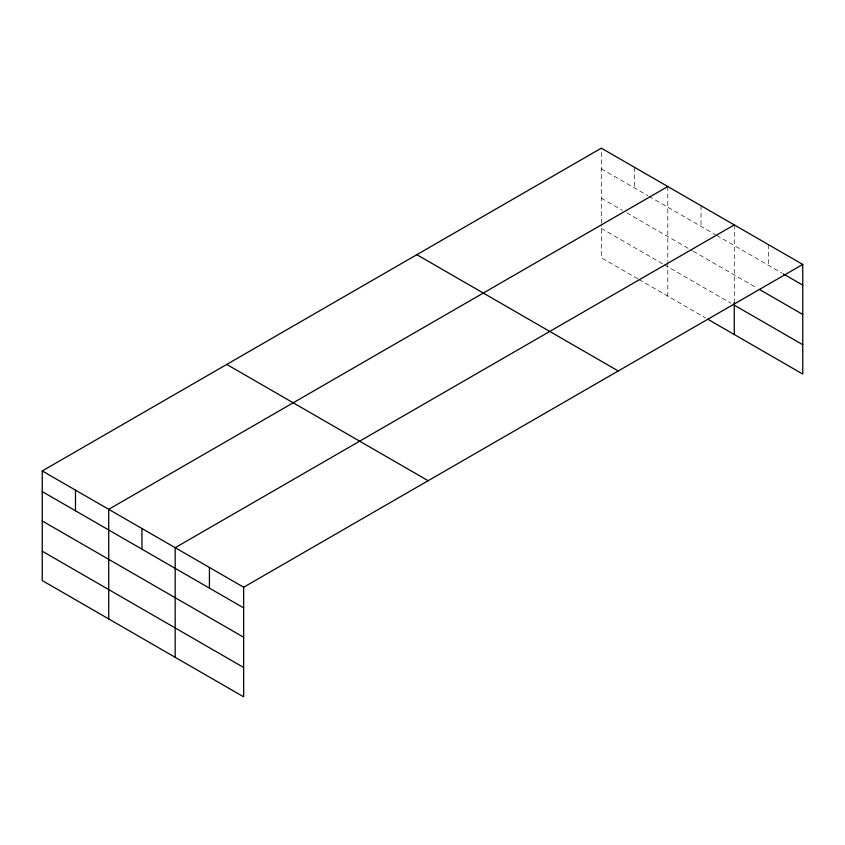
<?xml version="1.0" encoding="UTF-8"?>
<svg xmlns="http://www.w3.org/2000/svg" width="845" height="845" viewBox="0 0 845 845"><rect width="100%" height="100%" fill="white"/><g stroke="black" fill="none" stroke-linecap="round" stroke-linejoin="round"><path stroke-width="0.63" stroke-dasharray="4.22 3.17" d="M601.344 223.164L601.344 148.16M601.344 168.82L647.872 195.691M648.971 196.325L715.44 234.699M716.549 235.343L782.206 273.241M601.344 198.174L622.385 210.331M626.821 212.887L692.182 250.616M693.28 251.261L757.099 288.103M601.344 228.414L663.378 264.231M664.487 264.876L730.946 303.249M637.901 278.871L601.344 257.767L601.344 224.474M639.01 279.515L705.469 317.889M768.506 244.67L768.506 265.341M734.273 224.907L734.273 302.531M701.044 205.715L701.044 226.386M667.803 186.534L667.803 261.527M667.803 262.848L667.803 296.141M634.574 167.342L634.574 188.012"/><path stroke-width="1.27" d="M707.687 319.167L802.75 374.05L802.75 264.443L601.344 148.16L42.25 470.95L42.25 580.557L243.656 696.84L243.656 587.233L42.25 470.95M667.803 186.534L108.709 509.324L108.709 618.931M734.273 224.907L175.179 547.697L175.179 657.304M243.656 587.233L802.75 264.443M783.347 273.907L802.75 285.103M759.38 289.423L802.75 314.456M734.273 305.161L802.75 344.697M416.838 254.683L618.244 370.966M226.756 364.427L428.161 480.71M42.25 491.61L243.656 607.893M42.25 520.964L243.656 637.246M42.25 551.204L243.656 667.487M734.273 302.531L734.273 334.514M209.423 567.46L209.423 588.131M141.949 528.505L141.949 549.176M75.48 490.132L75.48 510.803"/></g></svg>
